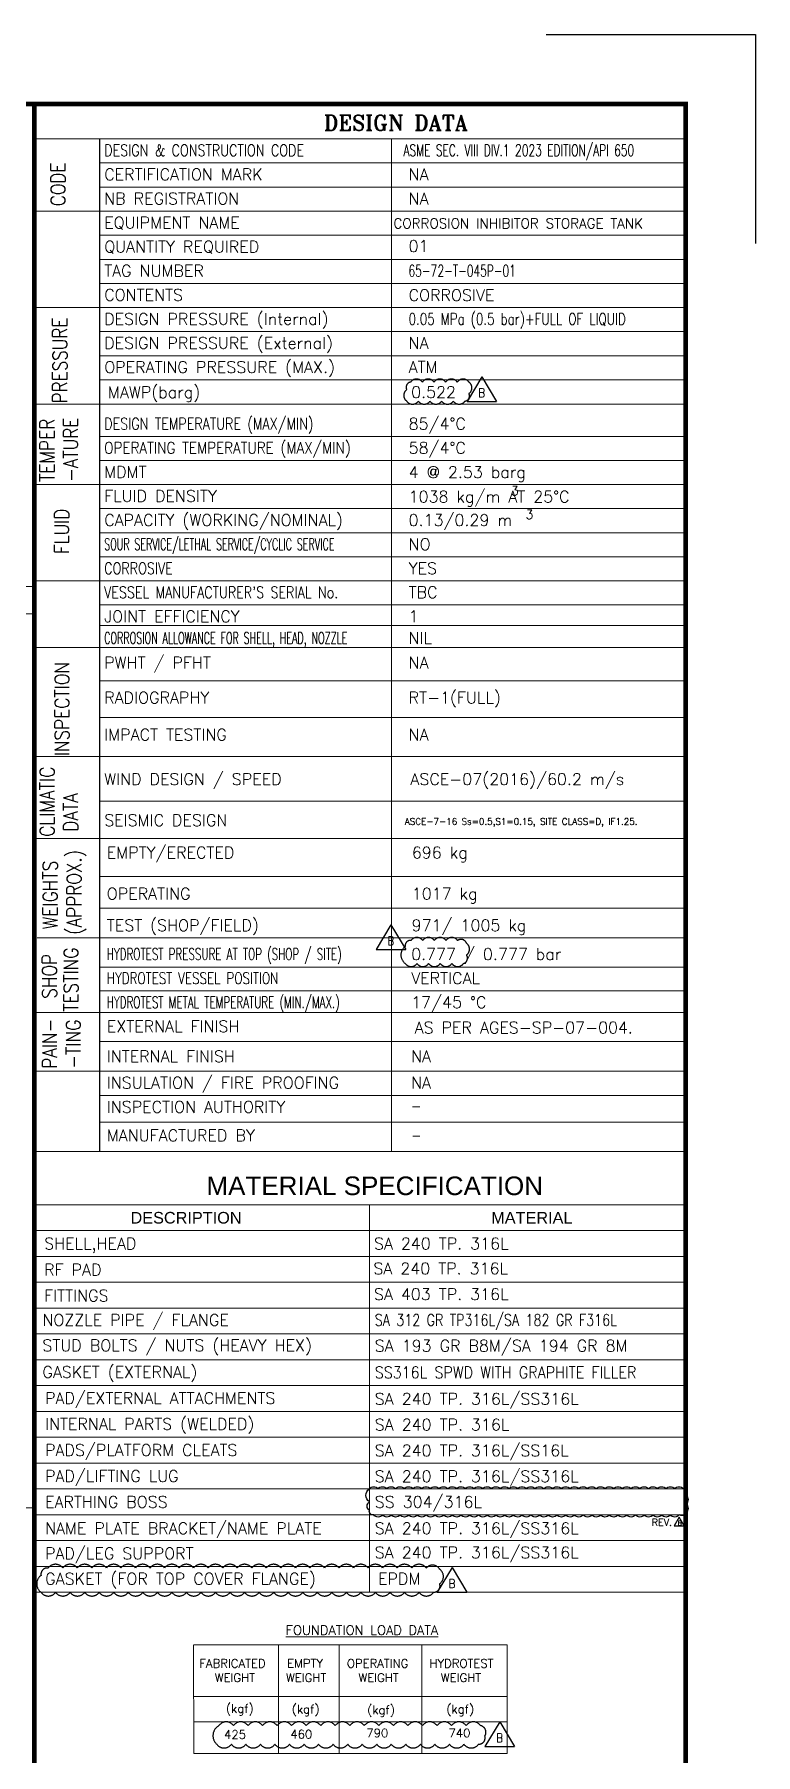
# Model space of a CAD drawing. Header units: inches. Extents: x -23478 to -9690, y -25762 to 11324.
# Drawn here: x -17567 to -16327, y 8364 to 11324 of the extents above; entities that cross this region are included whole.
import ezdxf
from ezdxf.enums import TextEntityAlignment as Align

# ---------------------------------------------------------------- set-up
doc = ezdxf.new("R2010")
doc.units = ezdxf.units.IN
doc.header["$LTSCALE"] = 200
doc.header["$MEASUREMENT"] = 0
doc.linetypes.add('DASHED', pattern=[0.75, 0.5, -0.25])
doc.linetypes.add('DASHED2', pattern=[0.375, 0.25, -0.125])
for name, color, linetype in [('4', 6, 'Continuous'), ('BORDER', 9, 'Continuous'), ('BORDER1', 3, 'Continuous'), ('BORDER2', 7, 'Continuous'), ('CONSTRUCTION', 252, 'Continuous'), ('DIMENSION', 8, 'Continuous'), ('OBJ', 7, 'Continuous'), ('PRINCIPAL', 7, 'Continuous'), ('text', 3, 'Continuous')]:
    doc.layers.add(name, color=color, linetype=linetype)
doc.layers.add('OBJECT', color=7, linetype='Continuous', lineweight=18)
doc.styles.add('ARIAL', font='arial.ttf')
doc.styles.add('DIM', font='romans.shx', dxfattribs={"width": 0.8})
doc.styles.add("ROMAN'S", font='romans.shx')
doc.styles.add('ROMANC', font='ROMANC', dxfattribs={"height": 5})
doc.styles.add('ROMAND', font='romand.shx', dxfattribs={"width": 0.8})
doc.styles.add('ROMANS', font='romans.shx', dxfattribs={"width": 0.85})
doc.styles.add('ROMANT', font='romant.shx')
doc.styles.add('RS', font='ROMANS.shx', dxfattribs={"width": 0.8})
doc.styles.get("Standard").update_dxf_attribs({"font": 'romans.shx'})

# ---------------------------------------------------------------- blocks, each defined once
blk = doc.blocks.new('*U44')
at = {"layer": 'BORDER1', "color": 154, "true_color": 0x1859a9, "const_width": 1}
blk.add_lwpolyline([(0, 564), (796, 564), (796, 0), (0, 0)], close=True, dxfattribs=at)
blk.add_lwpolyline([(656, 0), (656, 564)], dxfattribs=at)
at = {"layer": 'BORDER2'}
blk.add_lwpolyline([(766, 579), (811, 579), (811, 534)], dxfattribs=at)
at = {"layer": 'BORDER2', "flags": 8}
for tag, height, style, p in [('REV-B', 2.7, 'ROMANS', (662.76, 125.68)), ('REV-A', 2.7, 'ROMANS', (662.76, 118.68)), ('RE-B', 7, 'ROMANT', (745.34, 6.15))]:
    blk.add_attdef(tag, text='', height=height, dxfattribs=dict(at, style=style)).set_placement(p, align=Align.CENTER)
at = {"layer": 'BORDER2', "style": 'ROMANS', "width": 4.59626}
for tag, p, p2 in [('DATE-B', (668.47, 125.68), (681.47, 125.68)), ('DATE-A', (668.47, 118.68), (681.47, 118.68))]:
    blk.add_attdef(tag, text='', height=2.7, dxfattribs=at).set_placement(p, p2, align=Align.FIT)
at = {"layer": 'BORDER2'}
for tag, height, style, p in [('DRN-B', 2.7, 'ROMANS', (689.55, 125.68)), ('CHD-B', 2.7, 'ROMANS', (701.61, 125.68)), ('APD-B', 2.7, 'ROMANS', (713.32, 125.68)), ('DRN-A', 2.7, 'ROMANS', (689.55, 118.68)), ('CHD-A', 2.7, 'ROMANS', (701.61, 118.68)), ('APD-A', 2.7, 'ROMANS', (713.32, 118.68)), ('CONS_CONT_VEND', 3.5, 'ROMANC', (726, 61.94))]:
    blk.add_attdef(tag, text='', height=height, dxfattribs=dict(at, style=style)).set_placement(p, align=Align.CENTER)
at = {"layer": 'BORDER2', "style": 'ROMANS', "width": 0.8}
for tag, p, height in [('1:X', (670.77, 103.49), 3), ('LOC', (709.61, 103.49), 3), ('PROJ_NO', (774.84, 103.49), 3), ('CONS_DRG_NO', (681.74, 53.26), 2.5)]:
    blk.add_attdef(tag, p, '', height=height, dxfattribs=at)
at = {"layer": 'BORDER2', "lineweight": 30, "width": 0.8, "flags": 104}
for tag, p in [('COMMENTS-B', (719.88, 127.5)), ('COMMENTS-A', (719.88, 120.5))]:
    blk.add_attdef(tag, text='', height=2.2, dxfattribs=at).set_placement(p, align=Align.MIDDLE_LEFT)
at = {"layer": 'BORDER2', "style": 'ROMANS', "width": 0.8}
for tag, p in [('PROJECT_TITLE_1', (726, 45.91)), ('PROJECT_TITLE_2', (726, 40.58))]:
    blk.add_attdef(tag, text='', height=3.5, dxfattribs=at).set_placement(p, align=Align.MIDDLE)
at = {"layer": 'BORDER2', "style": 'ROMANT', "width": 0.8}
for tag, p in [('DRG_TITLE_1', (726, 29.73)), ('DRG_TITLE_2', (726, 23.03)), ('DRG_TITLE_3', (726, 16.33))]:
    blk.add_attdef(tag, text='', height=4, dxfattribs=at).set_placement(p, align=Align.CENTER)
at = {"layer": 'BORDER2', "style": 'ROMANT'}
for tag, p in [('AR', (668.95, 6.15)), ('PA', (683.03, 6.15)), ('DC', (697.09, 6.15)), ('TS', (775.94, 6.15))]:
    blk.add_attdef(tag, p, '', height=7, dxfattribs=at)
for tag, p in [('SRNO', (736.79, 6.15)), ('SH', (771.83, 6.2))]:
    blk.add_attdef(tag, text='', height=7, dxfattribs=at).set_placement(p, align=Align.RIGHT)
at = {"layer": 'BORDER2', "style": 'ROMANS', "flags": 2}
blk.add_attdef('TB_VERSION', text='', height=2, dxfattribs=at).set_placement((1, -1), align=Align.TOP_LEFT)
blk = doc.blocks.new('REVISION')
at = {"layer": 'DIMENSION', "color": 1, "linetype": 'DASHED2'}
blk.add_lwpolyline([(-2.5, 13.6), (-11.2, 28.6), (-19.9, 13.6)], close=True, dxfattribs=at)
at = {"layer": 'DIMENSION', "color": 1, "linetype": 'DASHED2', "attachment_point": 1, "style": "ROMAN'S"}
for s, insert, char_height, width in [('REV.', (-58.2, 26), 12, 56.203), ('B', (-13.6, 22.6), 8, 5.597)]:
    blk.add_mtext(s, dxfattribs=dict(at, insert=insert, char_height=char_height, width=width))
blk = doc.blocks.new('B')
at = {"layer": 'PRINCIPAL', "color": 6}
for p, q in [((932.9, 499.4), (922.7, 482.5)), ((932.9, 499.4), (943, 482.5)), ((922.7, 482.5), (943, 482.5))]:
    blk.add_line(p, q, dxfattribs=at)
at = {"style": 'RS', "width": 0.85}
blk.add_text('B', height=6, dxfattribs=at).set_placement((930.5, 485.4))

msp = doc.modelspace()

# ---------------------------------------------------------------- linework, layer by layer
at = {"layer": '4', "color": 1, "linetype": 'Continuous', "lineweight": 15}
for p, q in [((-17292.86, 8365.86), (-17293.34, 8553.03, 17.41)), ((-17292.86, 8553.03, 17.43), (-16754.45, 8553.03, 32.02)), ((-17147.64, 8553.03, 25.21), (-17147.64, 8365.86, 25.21)), ((-17042.86, 8553.03, 25.21), (-17042.86, 8365.86, 25.21)), ((-16900.7, 8553.03, 32.06), (-16900.7, 8365.86, 32.06)), ((-16754.45, 8553.03, 32.02), (-16754.45, 8365.86, 32.02)), ((-16754.45, 8365.86, 32.02), (-17292.86, 8365.86))]:
    msp.add_line(p, q, dxfattribs=at)
at = {"layer": 'BORDER'}
msp.add_line((-17567.09, 8741.98), (-17567.09, 9468.65), dxfattribs=at)
at = {"layer": 'CONSTRUCTION', "linetype": 'Continuous', "lineweight": 15}
for p, q in [((-17292.86, 8464.18, 24.9), (-16754.45, 8464.18, 18.25)), ((-17292.86, 8420.22, 32.37), (-16754.45, 8420.22, 25.73))]:
    msp.add_line(p, q, dxfattribs=at)
at = {"layer": 'DIMENSION', "color": 6, "linetype": 'DASHED2'}
for points in [[(-16926.91, 10692.94, 0.5205671), (-16906.91, 10692.94, 0.5205671), (-16886.91, 10692.94, 0.5205671), (-16866.91, 10692.94, 0.5205671), (-16846.91, 10692.94, 0.5205671), (-16826.91, 10692.94, 0.5205671), (-16819.92, 10705.95, 0.5205671), (-16820.07, 10725.81, 0.5205671), (-16840.07, 10725.81, 0.5205671), (-16860.07, 10725.81, 0.5205671), (-16880.07, 10725.81, 0.5205671), (-16900.07, 10725.81, 0.5205671), (-16920.07, 10725.81, 0.5205671), (-16926.91, 10712.64, 0.5205671)], [(-16929.34, 9725.22, 0.5205671), (-16909.34, 9725.22, 0.5205671), (-16889.34, 9725.22, 0.5205671), (-16869.34, 9725.22, 0.5205671), (-16849.34, 9725.22, 0.5205671), (-16829.34, 9725.22, 0.5205671), (-16824.18, 9740.05, 0.5205671), (-16824.18, 9760.05, 0.5205671), (-16839.47, 9764.76, 0.5205671), (-16859.47, 9764.76, 0.5205671), (-16879.47, 9764.76, 0.5205671), (-16899.47, 9764.76, 0.5205671), (-16919.47, 9764.76, 0.5205671), (-16929.34, 9754.64, 0.5205671)], [(-17555.68, 8643.3, 0.5205671), (-17530.68, 8643.3, 0.5205671), (-17505.68, 8643.3, 0.5205671), (-17480.68, 8643.3, 0.5205671), (-17455.68, 8643.3, 0.5205671), (-17430.68, 8643.3, 0.5205671), (-17405.68, 8643.3, 0.5205671), (-17380.68, 8643.3, 0.5205671), (-17355.68, 8643.3, 0.5205671), (-17330.68, 8643.3, 0.5205671), (-17305.68, 8643.3, 0.5205671), (-17280.68, 8643.3, 0.5205671), (-17255.68, 8643.3, 0.5205671), (-17230.68, 8643.3, 0.5205671), (-17205.68, 8643.3, 0.5205671), (-17180.68, 8643.3, 0.5205671), (-17155.68, 8643.3, 0.5205671), (-17130.68, 8643.3, 0.5205671), (-17105.68, 8643.3, 0.5205671), (-17080.68, 8643.3, 0.5205671), (-17055.68, 8643.3, 0.5205671), (-17030.68, 8643.3, 0.5205671), (-17005.68, 8643.3, 0.5205671), (-16980.68, 8643.3, 0.5205671), (-16955.68, 8643.3, 0.5205671), (-16930.68, 8643.3, 0.5205671), (-16905.68, 8643.3, 0.5205671), (-16880.68, 8643.3, 0.5205671), (-16870.31, 8657.93, 0.5205671), (-16870.31, 8682.93, 0.5205671), (-16893.36, 8684.88, 0.5205671), (-16918.36, 8684.88, 0.5205671), (-16943.36, 8684.88, 0.5205671), (-16968.36, 8684.88, 0.5205671), (-16993.36, 8684.88, 0.5205671), (-17018.36, 8684.88, 0.5205671), (-17043.36, 8684.88, 0.5205671), (-17068.36, 8684.88, 0.5205671), (-17093.36, 8684.88, 0.5205671), (-17118.36, 8684.88, 0.5205671), (-17143.36, 8684.88, 0.5205671), (-17168.36, 8684.88, 0.5205671), (-17193.36, 8684.88, 0.5205671), (-17218.36, 8684.88, 0.5205671), (-17243.36, 8684.88, 0.5205671), (-17268.36, 8684.88, 0.5205671), (-17293.36, 8684.88, 0.5205671), (-17318.36, 8684.88, 0.5205671), (-17343.36, 8684.88, 0.5205671), (-17368.36, 8684.88, 0.5205671), (-17393.36, 8684.88, 0.5205671), (-17418.36, 8684.88, 0.5205671), (-17443.36, 8684.88, 0.5205671), (-17468.36, 8684.88, 0.5205671), (-17493.36, 8684.88, 0.5205671), (-17518.36, 8684.88, 0.5205671), (-17543.36, 8684.88, 0.5205671), (-17555.68, 8672.19, 0.5205671)], [(-17253.46, 8381.84, 0.5205671), (-17228.46, 8381.84, 0.5205671), (-17203.46, 8381.84, 0.5205671), (-17178.46, 8381.84, 0.5205671), (-17153.46, 8381.84, 0.5205671), (-17128.46, 8381.84, 0.5205671), (-17103.46, 8381.84, 0.5205671), (-17078.46, 8381.84, 0.5205671), (-17053.46, 8381.84, 0.5205671), (-17028.46, 8381.84, 0.5205671), (-17003.46, 8381.84, 0.5205671), (-16978.46, 8381.84, 0.5205671), (-16953.46, 8381.84, 0.5205671), (-16928.46, 8381.84, 0.5205671), (-16903.46, 8381.84, 0.5205671), (-16878.46, 8381.84, 0.5205671), (-16853.46, 8381.84, 0.5205671), (-16828.46, 8381.84, 0.5205671), (-16803.46, 8381.84, 0.5205671), (-16792.63, 8396.01, 0.5205671), (-16799.83, 8413.82, 0.5205671), (-16824.83, 8413.82, 0.5205671), (-16849.83, 8413.82, 0.5205671), (-16874.83, 8413.82, 0.5205671), (-16899.83, 8413.82, 0.5205671), (-16924.83, 8413.82, 0.5205671), (-16949.83, 8413.82, 0.5205671), (-16974.83, 8413.82, 0.5205671), (-16999.83, 8413.82, 0.5205671), (-17024.83, 8413.82, 0.5205671), (-17049.83, 8413.82, 0.5205671), (-17074.83, 8413.82, 0.5205671), (-17099.83, 8413.82, 0.5205671), (-17124.83, 8413.82, 0.5205671), (-17149.83, 8413.82, 0.5205671), (-17174.83, 8413.82, 0.5205671), (-17199.83, 8413.82, 0.5205671), (-17224.83, 8413.82, 0.5205671), (-17249.83, 8413.82, 0.5205671)]]:
    msp.add_lwpolyline(points, format="xyb", close=True, dxfattribs=at)
at = {"layer": 'DIMENSION', "color": 6, "linetype": 'ByBlock'}
msp.add_lwpolyline([(-16991.21, 8821.08, -0.5206), (-16976.21, 8821.08, -0.5206), (-16961.21, 8821.08, -0.5206), (-16946.21, 8821.08, -0.5206), (-16931.21, 8821.08, -0.5206), (-16916.21, 8821.08, -0.5206), (-16901.21, 8821.08, -0.5206), (-16886.21, 8821.08, -0.5206), (-16871.21, 8821.08, -0.5206), (-16856.21, 8821.08, -0.5206), (-16841.21, 8821.08, -0.5206), (-16826.21, 8821.08, -0.5206), (-16811.21, 8821.08, -0.5206), (-16796.21, 8821.08, -0.5206), (-16781.21, 8821.08, -0.5206), (-16766.21, 8821.08, -0.5206), (-16751.21, 8821.08, -0.5206), (-16736.21, 8821.08, -0.5206), (-16721.21, 8821.08, -0.5206), (-16706.21, 8821.08, -0.5206), (-16691.21, 8821.08, -0.5206), (-16676.21, 8821.08, -0.5206), (-16661.21, 8821.08, -0.5206), (-16646.21, 8821.08, -0.5206), (-16631.21, 8821.08, -0.5206), (-16616.21, 8821.08, -0.5206), (-16601.21, 8821.08, -0.5206), (-16586.21, 8821.08, -0.5206), (-16571.21, 8821.08, -0.5206), (-16556.21, 8821.08, -0.5206), (-16541.21, 8821.08, -0.5206), (-16526.21, 8821.08, -0.5206), (-16511.21, 8821.08, -0.5206), (-16496.21, 8821.08, -0.5206), (-16481.21, 8821.08, -0.5206), (-16466.21, 8821.08, -0.5206), (-16451.21, 8821.08, -0.5206), (-16447.09, 8810.2, -0.5206), (-16447.09, 8795.2, -0.5206), (-16447.09, 8780.2, -0.5206), (-16458.53, 8776.63, -0.5206), (-16473.53, 8776.63, -0.5206), (-16488.53, 8776.63, -0.5206), (-16503.53, 8776.63, -0.5206), (-16518.53, 8776.63, -0.5206), (-16533.53, 8776.63, -0.5206), (-16548.53, 8776.63, -0.5206), (-16563.53, 8776.63, -0.5206), (-16578.53, 8776.63, -0.5206), (-16593.53, 8776.63, -0.5206), (-16608.53, 8776.63, -0.5206), (-16623.53, 8776.63, -0.5206), (-16638.53, 8776.63, -0.5206), (-16653.53, 8776.63, -0.5206), (-16668.53, 8776.63, -0.5206), (-16683.53, 8776.63, -0.5206), (-16698.53, 8776.63, -0.5206), (-16713.53, 8776.63, -0.5206), (-16728.53, 8776.63, -0.5206), (-16743.53, 8776.63, -0.5206), (-16758.53, 8776.63, -0.5206), (-16773.53, 8776.63, -0.5206), (-16788.53, 8776.63, -0.5206), (-16803.53, 8776.63, -0.5206), (-16818.53, 8776.63, -0.5206), (-16833.53, 8776.63, -0.5206), (-16848.53, 8776.63, -0.5206), (-16863.53, 8776.63, -0.5206), (-16878.53, 8776.63, -0.5206), (-16893.53, 8776.63, -0.5206), (-16908.53, 8776.63, -0.5206), (-16923.53, 8776.63, -0.5206), (-16938.53, 8776.63, -0.5206), (-16953.53, 8776.63, -0.5206), (-16968.53, 8776.63, -0.5206), (-16983.53, 8776.63, -0.5206), (-16991.21, 8783.95, -0.5206), (-16991.21, 8798.95, -0.5206)], format="xyb", close=True, dxfattribs=at)
at = {"layer": 'OBJECT', "color": 1, "lineweight": 15}
for p, q in [((-17567.09, 11204.03, 0), (-18616.46, 11204.03)), ((-18616.46, 10373.89, -0.51), (-17567.09, 10373.89, -0.51)), ((-18616.46, 10327.04, 0.75), (-17567.09, 10326.95, -44.59)), ((-18616.46, 8788.44, -0.75), (-17567.07, 8788.44, -0.75))]:
    msp.add_line(p, q, dxfattribs=at)
at = {"layer": 'text', "color": 1, "lineweight": 15}
for p, q in [((-17567.09, 9434.35, -1.42), (-17567.09, 11204.03, 0)), ((-17567.09, 8696.23, -1.14), (-17567.09, 11204.03, 0)), ((-17567.09, 11144.23), (-16447.09, 11144.23)), ((-16953.2, 9401.49), (-16953.2, 11144.23)), ((-17567.07, 10035.12, 123.91), (-17567.07, 9351.81, 123.91)), ((-16447.09, 9401.49), (-17567.09, 9401.49)), ((-16447.09, 9309.97), (-17567.09, 9309.97)), ((-16991.21, 8643.3), (-16991.21, 9309.97)), ((-16447.09, 8687.74), (-17567.09, 8687.74)), ((-16447.09, 8643.3), (-17567.09, 8643.3))]:
    msp.add_line(p, q, dxfattribs=at)
at = {"layer": 'text'}
msp.add_line((-17454.57, 9401.49), (-17454.57, 11144.23), dxfattribs=at)
at = {"layer": 'text', "color": 252, "lineweight": 15}
for p, q in [((-17454.57, 11102.78), (-16447.09, 11102.78)), ((-17454.57, 11061.33), (-16447.09, 11061.33)), ((-17567.09, 11019.88), (-16447.09, 11019.88)), ((-17454.57, 10978.42), (-16447.09, 10978.42)), ((-17454.57, 10936.97), (-16447.09, 10936.97)), ((-17454.57, 10895.52), (-16447.09, 10895.52)), ((-17567.09, 10854.07), (-16447.09, 10854.07)), ((-17454.57, 10812.62), (-16447.09, 10812.62)), ((-17454.57, 10771.17), (-16447.09, 10771.17)), ((-17454.57, 10729.72), (-16447.09, 10729.72)), ((-17567.09, 10687.92), (-16447.09, 10687.92)), ((-17454.57, 10632.31), (-16447.09, 10632.31)), ((-17454.57, 10590.86), (-16447.09, 10590.86)), ((-17567.09, 10549.4), (-16447.09, 10549.4)), ((-17454.57, 10507.95), (-16447.09, 10507.95)), ((-17454.57, 10466.5), (-16447.09, 10466.5)), ((-17454.57, 10425.05), (-16447.09, 10425.05)), ((-17567.09, 10383.6, -0.66), (-16447.09, 10383.6)), ((-17454.57, 10342.15), (-16447.09, 10342.15)), ((-17454.57, 10342.15), (-16447.09, 10342.15)), ((-17454.57, 10306.93), (-16447.09, 10306.93)), ((-17567.09, 10269.02), (-16447.09, 10269.02)), ((-17454.57, 10211.45), (-16447.09, 10211.45)), ((-17454.57, 10148.52), (-16447.09, 10148.52)), ((-17567.09, 10081.63), (-16447.09, 10081.63)), ((-17454.57, 10004.48), (-16447.09, 10004.48)), ((-17567.09, 9940.3), (-16447.09, 9940.3)), ((-17454.57, 9874.91), (-16447.09, 9874.91)), ((-17454.57, 9820.47), (-16447.09, 9820.47)), ((-17562.64, 9769.28), (-16447.09, 9769.28)), ((-17454.57, 9718.84), (-16447.09, 9718.84)), ((-17454.57, 9678.27), (-16447.09, 9678.27)), ((-17567.09, 9640.87), (-16447.09, 9640.87)), ((-17454.57, 9591.31), (-16447.09, 9591.31)), ((-17567.09, 9539.71), (-16447.09, 9539.71)), ((-17454.57, 9498.26), (-16447.09, 9498.26)), ((-17454.57, 9452.16), (-16447.09, 9452.16)), ((-16447.09, 9265.52), (-17567.09, 9265.52)), ((-16447.09, 9221.08), (-17567.09, 9221.08)), ((-16447.09, 9176.63), (-17567.09, 9176.63)), ((-16447.09, 9132.19), (-17567.09, 9132.19)), ((-16447.09, 9132.19), (-17567.09, 9132.19)), ((-16447.09, 9132.19), (-17567.09, 9132.19)), ((-16447.09, 9132.19), (-17567.09, 9132.19)), ((-16447.09, 9087.74), (-17567.09, 9087.74)), ((-16447.09, 9087.74), (-17567.09, 9087.74)), ((-16447.09, 9043.3), (-17567.09, 9043.3)), ((-16447.09, 8998.85), (-17567.09, 8998.85)), ((-16447.09, 8998.85), (-17567.09, 8998.85)), ((-16447.09, 8998.85), (-17567.09, 8998.85)), ((-16447.09, 8998.85), (-17567.09, 8998.85)), ((-16447.09, 8998.85), (-17567.09, 8998.85)), ((-16447.09, 8998.85), (-17567.09, 8998.85)), ((-16447.09, 8998.85), (-17567.09, 8998.85)), ((-16447.09, 8998.85), (-17567.09, 8998.85)), ((-16447.09, 8954.41), (-17567.09, 8954.41)), ((-16447.09, 8909.97), (-17567.09, 8909.97)), ((-16447.09, 8909.97), (-17567.09, 8909.97)), ((-16447.09, 8865.52), (-17567.09, 8865.52)), ((-16447.09, 8821.08), (-17567.09, 8821.08)), ((-16447.09, 8776.63), (-17567.09, 8776.63)), ((-16447.09, 8732.19), (-17567.09, 8732.19)), ((-16447.09, 8732.19), (-17567.09, 8732.19))]:
    msp.add_line(p, q, dxfattribs=at)

# ---------------------------------------------------------------- block references
at = {"layer": 'BORDER1', "lineweight": 9, "xscale": 8.000000000000005, "yscale": 8.000000000000005, "zscale": 8.000000000000005}
msp.add_blockref('*U44', (-22815.09, 6692.03), dxfattribs=at)
at = {"layer": 'DIMENSION', "color": 6, "linetype": 'DASHED', "xscale": 2.5, "yscale": 2.5, "zscale": 2.5}
for p in [(-19129.99, 9486.2), (-19286.23, 8543.24), (-19181.09, 7437.16), (-19099.21, 7171.63, 32.02)]:
    msp.add_blockref('B', p, dxfattribs=at)
at = {"layer": 'DIMENSION', "color": 6, "linetype": 'DASHED2'}
msp.add_blockref('REVISION', (-16447.38, 8743.83), dxfattribs=at)

# ---------------------------------------------------------------- texts
at = {"layer": 'OBJ', "color": 6, "linetype": 'Continuous', "style": 'ROMANT'}
msp.add_text('DESIGN DATA', height=26.2351, dxfattribs=at).set_placement((-16945.47, 11171.95), align=Align.MIDDLE)
at = {"layer": 'OBJECT', "color": 3, "lineweight": 15, "style": 'RS'}
for s, height, p in [('ASCE-7-16 Ss=0.5,S1=0.15, SITE CLASS=D, IF1.25.', 11.0485, (-16930.17, 9964.12)), ('FABRICATED ', 14.6698, (-17283.46, 8513.46, 32.37)), ('EMPTY ', 14.67, (-17132.58, 8513.58, 32.54)), ('OPERATING', 14.67, (-17029.82, 8513.5, 32.54)), ('HYDROTEST', 14.67, (-16887.79, 8513.51, 39.39)), ('WEIGHT', 14.67, (-17256.96, 8489.01, 47.13)), ('WEIGHT', 14.67, (-17134.36, 8488.98, 32.54)), ('WEIGHT', 14.67, (-17009.9, 8489, 32.54)), ('WEIGHT', 14.67, (-16868.18, 8489.03, 39.39)), ('(kgf)', 14.67, (-17237.84, 8436.03, 47.13)), ('(kgf)', 14.67, (-17124.58, 8434.88, 40.16)), ('(kgf)', 14.67, (-16994.92, 8433.54, 40.16)), ('(kgf)', 14.67, (-16858.75, 8434.92, 47.01)), ('790', 14.67, (-16996.5, 8393.72, -1.37)), ('740', 14.67, (-16855.07, 8393.72, 5.48)), ('425', 14.67, (-17241.05, 8391.16)), ('460', 14.67, (-17127.2, 8391.69, -1.37))]:
    msp.add_text(s, height=height, dxfattribs=at).set_placement(p)
at = {"layer": 'text'}
for s, style, width, p in [('DESIGN & CONSTRUCTION CODE', 'DIM', 0.8, (-17447.12, 11114.5)), ('ASME SEC. VIII DIV.1 2023 EDITION/API 650', 'DIM', 0.67, (-16932.57, 11114.5)), ('65-72-T-045P-01', 'DIM', 0.67, (-16923.69, 10907.24)), ('0.05 MPa (0.5 bar)+FULL OF LIQUID', 'DIM', 0.75, (-16923.69, 10824.34)), ('DESIGN TEMPERATURE (MAX/MIN)', 'DIM', 0.8, (-17447.12, 10644.03)), ('OPERATING TEMPERATURE (MAX/MIN)', 'DIM', 0.85, (-17447.12, 10602.57)), ('SOUR SERVICE/LETHAL SERVICE/CYCLIC SERVICE', 'DIM', 0.6, (-17447.12, 10436.77)), ('CORROSIVE', 'DIM', 0.8, (-17447.12, 10395.32)), ("VESSEL MANUFACTURER'S SERIAL No.", 'DIM', 0.8, (-17447.12, 10353.87)), ('CORROSION ALLOWANCE FOR SHELL, HEAD, NOZZLE ', 'DIM', 0.6, (-17447.12, 10275.43)), ('HYDROTEST PRESSURE AT TOP (SHOP / SITE)', 'DIM', 0.65, (-17442.67, 9731.44)), ('HYDROTEST VESSEL POSITION', 'DIM', 0.75, (-17442.67, 9689.98)), ('HYDROTEST METAL TEMPERATURE (MIN./MAX.)', 'DIM', 0.65, (-17442.67, 9648.53)), ('-', 'DIM', 0.79, (-16919.5, 9470.17)), ('-', 'DIM', 0.79, (-16919.24, 9419.34)), ('SA 312 GR TP316L/SA 182 GR F316L', 'ROMANS', 0.8, (-16981.84, 9101.78)), ('SS316L SPWD WITH GRAPHITE FILLER', 'ROMANS', 0.9, (-16981.84, 9011.49))]:
    msp.add_text(s, height=20, dxfattribs=dict(at, style=style, width=width)).set_placement(p)
at = {"layer": 'text', "style": 'ROMANS', "width": 0.85}
for s, p in [('CODE', (-17514.22, 11028.47)), ('PRESSURE', (-17510.88, 10689.14)), ('TEMPER', (-17532.76, 10554.02)), ('-ATURE', (-17492.25, 10554.02)), ('FLUID', (-17507.71, 10430.19, -0.66)), ('INSPECTION', (-17507.4, 10082.13)), ('CLIMATIC', (-17532.76, 9943.51)), ('DATA', (-17492.25, 9952.34)), ('(APPROX.)', (-17486.42, 9774.88)), ('WEIGHTS', (-17527.6, 9784.47)), ('SHOP', (-17528.75, 9664.82)), ('TESTING', (-17491.87, 9642.12)), ('PAIN-', (-17528.31, 9544.33)), ('-TING', (-17487.8, 9544.33))]:
    msp.add_text(s, height=24.871, rotation=90, dxfattribs=at).set_placement(p)
at = {"layer": 'text'}
for s, height, style, p in [('CERTIFICATION MARK', 20, 'DIM', (-17447.12, 11073.05)), ('NA', 20, 'DIM', (-16923.69, 11073.05)), ('NB REGISTRATION', 20, 'DIM', (-17447.12, 11031.59)), ('NA', 20, 'DIM', (-16923.69, 11031.59)), ('EQUIPMENT NAME ', 20, 'DIM', (-17447.12, 10990.14)), ('CORROSION INHIBITOR STORAGE TANK', 17, 'DIM', (-16949.76, 10990.28)), ('QUANTITY REQUIRED', 20, 'DIM', (-17447.12, 10948.69)), ('01', 20, 'DIM', (-16923.69, 10949.69)), ('TAG NUMBER', 20, 'DIM', (-17447.12, 10907.24)), ('CONTENTS', 20, 'DIM', (-17447.12, 10865.79)), ('CORROSIVE', 20, 'DIM', (-16923.69, 10865.33)), ('DESIGN PRESSURE (Internal)', 20, 'DIM', (-17447.12, 10824.34)), ('DESIGN PRESSURE (External)', 20, 'DIM', (-17447.12, 10782.89)), ('NA', 20, 'DIM', (-16923.69, 10782.89)), ('OPERATING PRESSURE (MAX.)', 20, 'DIM', (-17447.12, 10741.44)), ('ATM', 20, 'DIM', (-16923.69, 10741.55)), ('MAWP(barg)', 20, 'DIM', (-17440.62, 10698.26)), ('0.522', 20, 'DIM', (-16919.41, 10698.41)), ('85/4%%DC', 20, 'DIM', (-16923.69, 10644.03)), ('58/4%%DC', 20, 'DIM', (-16923.69, 10602.57)), ('MDMT', 20, 'DIM', (-17447.12, 10561.12)), ('4 @ 2.53 barg', 20, 'DIM', (-16923.69, 10560.75)), ('FLUID DENSITY', 20, 'DIM', (-17447.12, 10519.67)), ('1038 kg/m AT 25%%DC', 20, 'DIM', (-16923.69, 10518.59)), ('3', 15.66, 'DIM', (-16747.93, 10530.76)), ('CAPACITY (WORKING/NOMINAL)', 20, 'DIM', (-17447.12, 10478.22)), ('0.13/0.29 m', 20, 'DIM', (-16923.69, 10478.22)), ('3', 15.66, 'DIM', (-16722.67, 10490.07)), ('NO', 20, 'DIM', (-16923.69, 10436.77)), ('YES', 20, 'DIM', (-16923.69, 10395.32)), ('TBC', 20, 'DIM', (-16923.69, 10354.14)), ('JOINT EFFICIENCY ', 20, 'DIM', (-17447.12, 10312.42)), ('1', 20, 'DIM', (-16923.69, 10312.42)), ('NIL', 20, 'DIM', (-16923.69, 10275.43)), ('PWHT / PFHT ', 20, 'DIM', (-17447.12, 10232.91)), ('NA', 20, 'DIM', (-16923.69, 10232.91)), ('RADIOGRAPHY ', 20, 'DIM', (-17447.12, 10172.81)), ('RT-1(FULL)', 20, 'DIM', (-16923.69, 10172.81)), ('IMPACT TESTING', 20, 'DIM', (-17447.12, 10109.11)), ('NA', 20, 'DIM', (-16923.69, 10109.11)), ('WIND DESIGN / SPEED ', 20, 'DIM', (-17447.12, 10032.42)), ('ASCE-07(2016)/60.2 m/s', 20, 'DIM', (-16920.54, 10032.42)), ('SEISMIC DESIGN ', 20, 'DIM', (-17447.12, 9961.76)), ('EMPTY/ERECTED', 20, 'DIM', (-17442.67, 9906.1)), ('696 kg ', 20, 'DIM', (-16918.11, 9906.1)), ('OPERATING', 20, 'DIM', (-17442.67, 9835.44)), ('1017 kg', 20, 'DIM', (-16918.24, 9835.44)), ('TEST (SHOP/FIELD)', 20, 'DIM', (-17442.67, 9781)), ('971/ 1005 kg', 20, 'DIM', (-16918.45, 9781)), ('0.777 / 0.777 bar', 20, 'DIM', (-16919.24, 9731.44)), ('VERTICAL', 20, 'DIM', (-16919.24, 9689.98)), ('17/45 %%DC', 20, 'DIM', (-16919.24, 9648.53)), ('EXTERNAL FINISH', 20, 'DIM', (-17442.67, 9607.08)), ('AS PER AGES-SP-07-004.', 20, 'DIM', (-16913.37, 9605.05)), ('INTERNAL FINISH', 20, 'DIM', (-17442.67, 9555.49)), ('NA', 20, 'DIM', (-16919.24, 9555.49)), ('INSULATION / FIRE PROOFING', 20, 'DIM', (-17442.67, 9509.98)), ('NA', 20, 'DIM', (-16919.24, 9509.98)), ('INSPECTION AUTHORITY', 20, 'DIM', (-17442.67, 9468.53)), ('MANUFACTURED BY', 20, 'DIM', (-17442.67, 9419.34)), ('SHELL,HEAD', 20, 'ROMANS', (-17550.31, 9233.3)), ('SA 240 TP. 316L', 20, 'ROMANS', (-16983.3, 9233.3)), ('RF PAD', 20, 'ROMANS', (-17550.31, 9188.27)), ('SA 240 TP. 316L', 20, 'ROMANS', (-16984.19, 9190.4)), ('FITTINGS', 20, 'ROMANS', (-17550.31, 9143.82)), ('SA 403 TP. 316L', 20, 'ROMANS', (-16983.3, 9146.22)), ('NOZZLE PIPE / FLANGE', 20, 'ROMANS', (-17553.39, 9101.78)), ('STUD BOLTS / NUTS (HEAVY HEX)', 20, 'ROMANS', (-17553.39, 9057.97)), ('SA 193 GR B8M/SA 194 GR 8M', 20, 'ROMANS', (-16981.84, 9057.37)), ('GASKET (EXTERNAL)', 20, 'ROMANS', (-17553.39, 9012.18)), ('PAD/EXTERNAL ATTACHMENTS', 20, 'ROMANS', (-17548.84, 8967.31)), ('SA 240 TP. 316L/SS316L', 20, 'ROMANS', (-16981.84, 8966.1)), ('INTERNAL PARTS (WELDED)', 20, 'ROMANS', (-17548.84, 8922.87)), ('SA 240 TP. 316L', 20, 'ROMANS', (-16981.84, 8921.66)), ('PADS/PLATFORM CLEATS', 20, 'ROMANS', (-17548.84, 8877.91)), ('SA 240 TP. 316L/SS16L', 20, 'ROMANS', (-16981.84, 8877.21)), ('PAD/LIFTING LUG', 20, 'ROMANS', (-17548.84, 8833.21)), ('SA 240 TP. 316L/SS316L', 20, 'ROMANS', (-16981.84, 8832.77)), ('EARTHING BOSS', 20, 'ROMANS', (-17548.84, 8788.76)), ('SS 304/316L', 20, 'ROMANS', (-16981.84, 8788.76)), ('NAME PLATE BRACKET/NAME PLATE', 20, 'ROMANS', (-17548.84, 8743.4)), ('SA 240 TP. 316L/SS316L', 20, 'ROMANS', (-16981.84, 8743.4)), ('PAD/LEG SUPPORT', 20, 'ROMANS', (-17548.84, 8700.13)), ('SA 240 TP. 316L/SS316L', 20, 'ROMANS', (-16981.84, 8701.71)), ('GASKET (FOR TOP COVER FLANGE)', 20, 'ROMANS', (-17548.62, 8656.53)), ('EPDM', 20, 'ROMANS', (-16976.23, 8656.45))]:
    msp.add_text(s, height=height, dxfattribs=dict(at, style=style)).set_placement(p)
at = {"layer": 'text', "style": 'ARIAL'}
msp.add_text('MATERIAL SPECIFICATION ', height=32, dxfattribs=at).set_placement((-16975.75, 9342.68), align=Align.MIDDLE_CENTER)
for s, p in [('DESCRIPTION', (-17306.4, 9287.74)), ('MATERIAL', (-16711.78, 9287.74))]:
    msp.add_text(s, height=20, dxfattribs=at).set_placement(p, align=Align.MIDDLE)
at = {"layer": 'text', "color": 3, "lineweight": 15, "style": 'ROMAND'}
msp.add_text('%%UFOUNDATION LOAD DATA', height=16.36, rotation=0.00011, dxfattribs=at).set_placement((-17003.93, 8578.14, 13.98), align=Align.MIDDLE)

doc.saveas('drawing.dxf')
